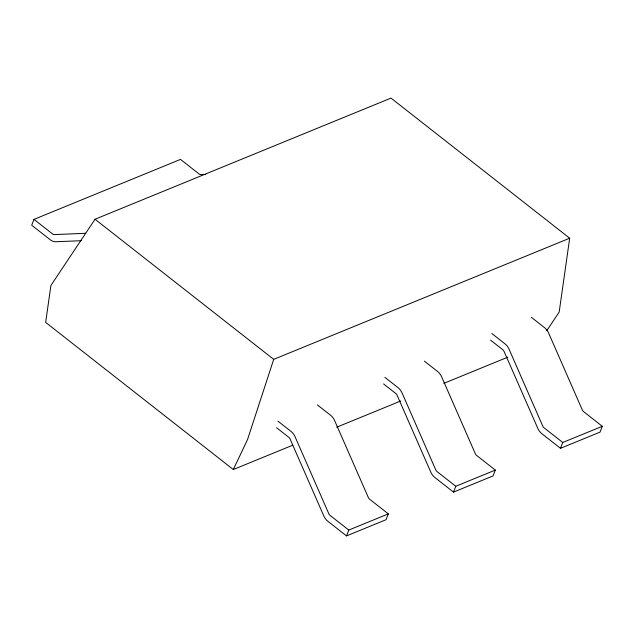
<?xml version="1.0" encoding="UTF-8"?>
<svg xmlns="http://www.w3.org/2000/svg" width="634" height="634" viewBox="0 0 634 634"><rect width="100%" height="100%" fill="white"/><g stroke="black" fill="none" stroke-linecap="round" stroke-linejoin="round"><path stroke-width="0.95" d="M292.781 445.179L233.304 469.525L45.664 322.397L50.91 285.466L95.029 219.245L390.996 98.104L569.681 238.21L559.18 312.063L546.801 330.639M569.681 238.21L273.706 359.351L247.514 439.624L233.304 469.525M205.812 174.413L200.907 174.619A3.709 2.726 67.7 0 1 199.06 173.954L180.5 159.403L33.974 219.38L31.7 225.213L50.26 239.763A11.127 8.187 67.7 0 0 55.8 241.76L81.295 240.69M276.59 427.728L288.787 437.294A3.709 2.726 67.7 0 1 290.126 439.061L323.808 515.941A11.127 8.187 67.7 0 0 327.833 521.251L346.505 535.896L348.787 530.064L388.325 513.881L369.646 499.235A3.709 2.726 67.7 0 1 368.306 497.46L334.625 420.588A11.127 8.187 67.7 0 0 330.599 415.27L317.436 404.952M388.325 513.881L386.051 519.714L346.505 535.896M383.578 383.935L395.774 393.5A3.709 2.726 67.7 0 1 397.114 395.275L430.803 472.148A11.127 8.187 67.7 0 0 434.821 477.465L453.5 492.111L455.775 486.27L495.312 470.087L476.633 455.442A3.709 2.726 67.7 0 1 475.294 453.667L441.613 376.794A11.127 8.187 67.7 0 0 437.595 371.484L424.423 361.158M495.312 470.087L493.038 475.928L453.5 492.111M490.565 340.141L502.762 349.714A3.709 2.726 67.7 0 1 504.101 351.482L537.79 428.354A11.127 8.187 67.7 0 0 541.808 433.672L560.488 448.317L562.762 442.477L602.3 426.294L583.621 411.648A3.709 2.726 67.7 0 1 582.281 409.881L548.6 333.001A11.127 8.187 67.7 0 0 544.582 327.691L531.411 317.365M602.3 426.294L600.026 432.134L560.488 448.317M336.709 427.205L400.767 400.981M443.776 383.38L507.834 357.156M85.756 233.28L54.381 234.596A3.709 2.726 67.7 0 1 52.535 233.93L33.974 219.38M491.873 333.555L505.044 343.874A11.127 8.187 67.7 0 1 509.062 349.191L542.744 426.064A3.709 2.726 67.7 0 0 544.083 427.831L562.762 442.477M384.886 377.341L398.049 387.667A11.127 8.187 67.7 0 1 402.075 392.977L435.756 469.857A3.709 2.726 67.7 0 0 437.095 471.625L455.775 486.27M95.029 219.245L273.706 359.351M277.898 421.134L291.061 431.453A11.127 8.187 67.7 0 1 295.079 436.771L328.769 513.643A3.709 2.726 67.7 0 0 330.108 515.418L348.787 530.064"/></g></svg>
